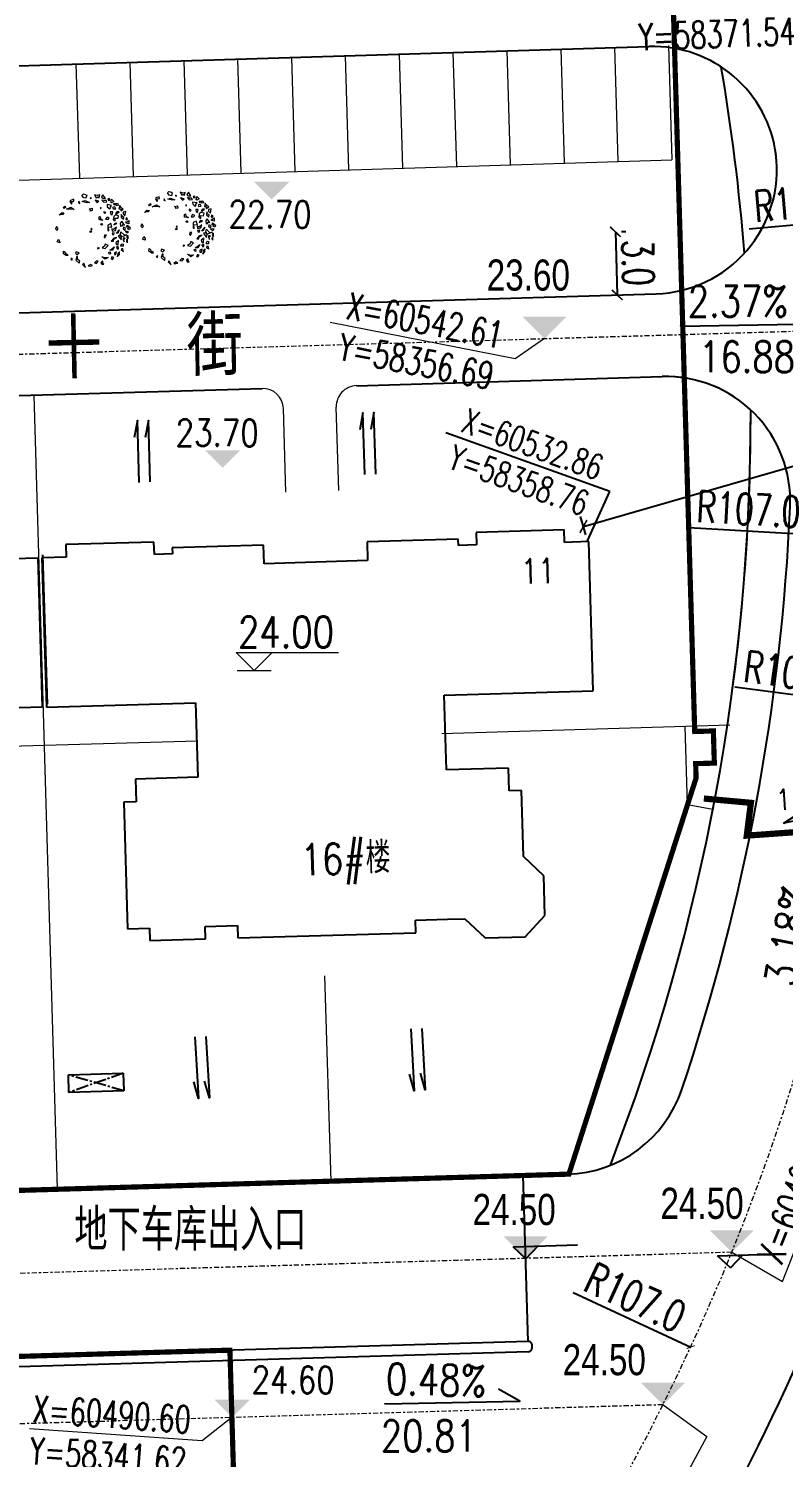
# Model space of a CAD drawing. Header units: inches. Extents: x 393 to 1582, y 246 to 1188.
# Drawn here: x 1295.8 to 1332.2, y 697.9 to 766.8 of the extents above; entities that cross this region are included whole.
import ezdxf

# ---------------------------------------------------------------- set-up
doc = ezdxf.new("R2010")
doc.units = ezdxf.units.IN
doc.header["$MEASUREMENT"] = 0
for name, pattern in [('CENTERX2', [4, 2.5, -0.5, 0.5, -0.5]), ('DASHED2', [0.375, 0.25, -0.125]), ('DOTE', [2.42, 2, -0.2, 0.02, -0.2])]:
    doc.linetypes.add(name, pattern=pattern)
for name, color, linetype in [('AXIS', 3, 'Continuous'), ('buildcoor', 7, 'Continuous'), ('chehu', 7, 'Continuous'), ('DIM', 4, 'Continuous'), ('drain', 4, 'Continuous'), ('ELEV', 1, 'Continuous'), ('FRAME', 7, 'Continuous'), ('PUB_TEXT', 7, 'Continuous'), ('ROAD-TEXT', 4, 'Continuous'), ('roadradiu', 3, 'Continuous'), ('rod', 1, 'Continuous'), ('外墙', 42, 'Continuous'), ('建筑层数', 7, 'Continuous'), ('车库边线', 4, 'DOTE')]:
    doc.layers.add(name, color=color, linetype=linetype)
for name, color, linetype, lineweight in [('buildelev', 2, 'Continuous', 20), ('FENCE', 100, 'Continuous', 18), ('parking', 30, 'Continuous', 18), ('ROAD', 1, 'Continuous', 25), ('ROAD-CENTER', 7, 'CENTERX2', 18), ('ROAD-ZB', 4, 'Continuous', 15), ('walk', 2, 'Continuous', 18), ('围墙', 75, 'FENCELINE1', 15), ('建筑型号', 2, 'Continuous', 18), ('树', 84, 'Continuous', 15)]:
    doc.layers.add(name, color=color, linetype=linetype, lineweight=lineweight)
doc.styles.add('-黑体', font='simhei.ttf', dxfattribs={"width": 0.8})
doc.styles.add('_HZTXT', font='txt.shx', dxfattribs={"width": 0.8, "bigfont": 'hztxt.shx'})
doc.styles.add('DIM_FONT', font='SIMPLEX.shx', dxfattribs={"width": 0.8})
doc.styles.add('FLS', font='', dxfattribs={"width": 0.8})
doc.styles.add('HZ', font='simplex.shx', dxfattribs={"width": 0.7, "bigfont": 'hztxt.shx'})
doc.styles.add('RO', font='romans.shx', dxfattribs={"width": 0.8})
doc.styles.get('FLS').set_extended_font_data('创艺繁隶书')
doc.linetypes.add('FENCELINE1', pattern='A,0.25,-0.1,[133,ltypeshp.shx,S=0.1,R=0,X=-0.1,Y=0],-0.1,1', length=1.45)
doc.dimstyles.new('NORMAL', dxfattribs={"dimtxt": 1.5, "dimasz": 0.3, "dimexe": 0.5, "dimexo": 0.3, "dimgap": 0.3, "dimtad": 1, "dimdec": 1, "dimzin": 1, "dimdsep": 46, "dimtxsty": 'HZ', "dimblk": 'ARCHTICK', "dimcen": 0, "dimclrt": 256, "dimadec": 0, "dimazin": 0, "dimtfac": 1, "dimtdec": 1, "dimtofl": 0, "dimtmove": 0, "dimatfit": 3, "dimldrblk": 'ARCHTICK', "dimfxl": 1, "dimtolj": 2, "dimtzin": 0, "dimarcsym": 0})

# ---------------------------------------------------------------- blocks, each defined once
blk = doc.blocks.new('pm10')
at = {"layer": 'ROAD-TEXT', "const_width": 0.3}
blk.add_lwpolyline([(58362.619, 60514.036), (58364.86, 60513.62), (58364.515, 60512.064), (58369.839, 60511.948), (58374.126, 60509.35), (58374.829, 60510.68), (58376.813, 60510.239)], dxfattribs=at)
at = {"layer": 'ROAD-TEXT', "ltscale": 0.3}
for points in [[(58368.425, 60512.744), (58366.351, 60512.496), (58367.078, 60512.882)], [(58371.306, 60512.208), (58372.97, 60510.947), (58372.537, 60511.648)]]:
    blk.add_lwpolyline(points, dxfattribs=at)
at = {"layer": 'ROAD-TEXT', "ltscale": 0.3, "style": 'DIM_FONT', "width": 0.8}
for rotation, p in [(358.1475, (58366.075, 60513.139)), (323.45295, (58371.356, 60512.621))]:
    blk.add_text('1.5%', height=1, rotation=rotation, dxfattribs=at).set_placement(p)
blk = doc.blocks.new('bg')
at = {"layer": 'buildelev'}
blk.add_line((403415.903, 597892.095), (403417.408, 597892.095), dxfattribs=at)
blk.add_lwpolyline([(403417.451, 597892.89), (403416.656, 597892.095), (403415.86, 597892.89), (403420.35, 597892.89)], dxfattribs=at)
blk = doc.blocks.new('psss')
at = {"layer": 'drain', "ltscale": 3}
for points in [[(-2.979, 0.527), (0.007, 0.531), (-0.808, 0.714)], [(-2.967, -0.004), (0, 0), (-0.815, 0.183)]]:
    blk.add_lwpolyline(points, dxfattribs=at)
blk = doc.blocks.new('_ARCHTICK')
at = {"color": 0, "linetype": 'ByBlock', "const_width": 0.15}
blk.add_lwpolyline([(-0.5, -0.5), (0.5, 0.5)], dxfattribs=at)
blk = doc.blocks.new('*D131')
at = {"layer": 'DEFPOINTS', "color": 0, "ltscale": 0.3, "transparency": 16777216}
for p in [(1230.658, 748.136), (1321.992, 692.395)]:
    blk.add_point(p, dxfattribs=at)
at = {"layer": 'roadradiu', "color": 0, "lineweight": -2, "ltscale": 0.3, "transparency": 16777216}
blk.add_line((1316.657, 695.651), (1321.992, 692.395), dxfattribs=at)
at = {"layer": 'roadradiu', "color": 0, "lineweight": -2, "ltscale": 0.3, "transparency": 16777216, "xscale": 0.3, "yscale": 0.3, "zscale": 0.3, "rotation": 328.6042524957106}
blk.add_blockref('_ARCHTICK', (1321.992, 692.395), dxfattribs=at)
at = {"layer": 'roadradiu', "ltscale": 0.3, "transparency": 16777216, "insert": (1319.615, 695.075), "char_height": 1.5, "attachment_point": 5, "rotation": 328.60425, "style": 'HZ'}
blk.add_mtext('\\A2;R107.0', dxfattribs=at)
blk = doc.blocks.new('*D132')
at = {"layer": 'DEFPOINTS', "color": 0, "ltscale": 0.3, "transparency": 16777216}
for p in [(1230.658, 748.136), (1327.764, 703.199)]:
    blk.add_point(p, dxfattribs=at)
at = {"layer": 'roadradiu', "color": 0, "lineweight": -2, "ltscale": 0.3, "transparency": 16777216}
blk.add_line((1322.092, 705.823), (1327.764, 703.199), dxfattribs=at)
at = {"layer": 'roadradiu', "color": 0, "lineweight": -2, "ltscale": 0.3, "transparency": 16777216, "xscale": 0.3, "yscale": 0.3, "zscale": 0.3, "rotation": 335.1669012532768}
blk.add_blockref('_ARCHTICK', (1327.764, 703.199), dxfattribs=at)
at = {"layer": 'roadradiu', "ltscale": 0.3, "transparency": 16777216, "insert": (1325.097, 705.59), "char_height": 1.5, "attachment_point": 5, "rotation": 335.1669, "style": 'HZ'}
blk.add_mtext('\\A2;R107.0', dxfattribs=at)
blk = doc.blocks.new('*D133')
at = {"layer": 'DEFPOINTS', "color": 0, "ltscale": 0.3, "transparency": 16777216}
for p in [(1230.658, 748.136), (1336.737, 734.125)]:
    blk.add_point(p, dxfattribs=at)
at = {"layer": 'roadradiu', "color": 0, "lineweight": -2, "ltscale": 0.3, "transparency": 16777216}
blk.add_line((1329.893, 735.029), (1336.737, 734.125), dxfattribs=at)
at = {"layer": 'roadradiu', "color": 0, "lineweight": -2, "ltscale": 0.3, "transparency": 16777216, "xscale": 0.3, "yscale": 0.3, "zscale": 0.3, "rotation": 352.4757453333669}
blk.add_blockref('_ARCHTICK', (1336.737, 734.125), dxfattribs=at)
at = {"layer": 'roadradiu', "ltscale": 0.3, "transparency": 16777216, "insert": (1332.831, 735.7), "char_height": 1.5, "attachment_point": 5, "rotation": 352.47575, "style": 'HZ'}
blk.add_mtext('\\A2;R107.0', dxfattribs=at)
blk = doc.blocks.new('*D134')
at = {"layer": 'DEFPOINTS', "color": 0, "ltscale": 0.3, "transparency": 16777216}
for p in [(1337.23, 757.702), (1230.658, 748.136)]:
    blk.add_point(p, dxfattribs=at)
at = {"layer": 'roadradiu', "color": 0, "lineweight": -2, "ltscale": 0.3, "transparency": 16777216}
blk.add_line((1330.592, 757.106), (1337.23, 757.702), dxfattribs=at)
at = {"layer": 'roadradiu', "color": 0, "lineweight": -2, "ltscale": 0.3, "transparency": 16777216, "xscale": 0.3, "yscale": 0.3, "zscale": 0.3, "rotation": 5.129008146556584}
blk.add_blockref('_ARCHTICK', (1337.23, 757.702), dxfattribs=at)
at = {"layer": 'roadradiu', "ltscale": 0.3, "transparency": 16777216, "insert": (1333.312, 758.404), "char_height": 1.5, "attachment_point": 5, "rotation": 5.12901, "style": 'HZ'}
blk.add_mtext('\\A2;R107.0', dxfattribs=at)
blk = doc.blocks.new('*D135')
at = {"layer": 'DEFPOINTS', "color": 0, "ltscale": 0.3, "transparency": 16777216}
for p in [(1335.248, 770.716), (1230.658, 748.136)]:
    blk.add_point(p, dxfattribs=at)
at = {"layer": 'roadradiu', "color": 0, "lineweight": -2, "ltscale": 0.3, "transparency": 16777216}
blk.add_line((1329.139, 769.397), (1335.248, 770.716), dxfattribs=at)
at = {"layer": 'roadradiu', "color": 0, "lineweight": -2, "ltscale": 0.3, "transparency": 16777216, "xscale": 0.3, "yscale": 0.3, "zscale": 0.3, "rotation": 12.18248705883237}
blk.add_blockref('_ARCHTICK', (1335.248, 770.716), dxfattribs=at)
at = {"layer": 'roadradiu', "ltscale": 0.3, "transparency": 16777216, "insert": (1331.679, 771.019), "char_height": 1.5, "attachment_point": 5, "rotation": 12.18249, "style": 'HZ'}
blk.add_mtext('\\A2;R107.0', dxfattribs=at)
blk = doc.blocks.new('*D136')
at = {"layer": 'DEFPOINTS', "color": 0, "ltscale": 0.3, "transparency": 16777216}
for p in [(1326.61, 792.326), (1270.591, 757.427)]:
    blk.add_point(p, dxfattribs=at)
at = {"layer": 'roadradiu', "color": 0, "lineweight": -2, "ltscale": 0.3, "transparency": 16777216}
blk.add_line((1321.984, 789.444), (1326.61, 792.326), dxfattribs=at)
at = {"layer": 'roadradiu', "color": 0, "lineweight": -2, "ltscale": 0.3, "transparency": 16777216, "xscale": 0.3, "yscale": 0.3, "zscale": 0.3, "rotation": 31.9219415809494}
blk.add_blockref('_ARCHTICK', (1326.61, 792.326), dxfattribs=at)
at = {"layer": 'roadradiu', "ltscale": 0.3, "transparency": 16777216, "insert": (1323.487, 791.617), "char_height": 1.5, "attachment_point": 5, "rotation": 31.92194, "style": 'HZ'}
blk.add_mtext('\\A2;R66.0', dxfattribs=at)
blk = doc.blocks.new('*D137')
at = {"layer": 'DEFPOINTS', "color": 0, "ltscale": 0.3, "transparency": 16777216}
for p in [(1309.42, 810.797), (1270.591, 757.427)]:
    blk.add_point(p, dxfattribs=at)
at = {"layer": 'roadradiu', "color": 0, "lineweight": -2, "ltscale": 0.3, "transparency": 16777216}
blk.add_line((1305.218, 805.022), (1309.42, 810.797), dxfattribs=at)
at = {"layer": 'roadradiu', "color": 0, "lineweight": -2, "ltscale": 0.3, "transparency": 16777216, "xscale": 0.3, "yscale": 0.3, "zscale": 0.3, "rotation": 53.9626112765383}
blk.add_blockref('_ARCHTICK', (1309.42, 810.797), dxfattribs=at)
at = {"layer": 'roadradiu', "ltscale": 0.3, "transparency": 16777216, "insert": (1305.796, 807.6), "char_height": 1.5, "attachment_point": 5, "rotation": 53.96261, "style": 'HZ'}
blk.add_mtext('\\A2;R66.0', dxfattribs=at)
blk = doc.blocks.new('GPPMTR01')
at = {"color": 0, "linetype": 'ByBlock'}
for points in [[(-0.354, 0.404), (-0.335, 0.371), (-0.312, 0.378), (-0.293, 0.408)], [(-0.298, 0.355), (-0.259, 0.362), (-0.24, 0.402), (-0.263, 0.4), (-0.275, 0.378)], [(-0.263, 0.454), (-0.27, 0.431), (-0.248, 0.431), (-0.243, 0.447)], [(-0.215, 0.443), (-0.218, 0.456), (-0.242, 0.475), (-0.199, 0.486), (-0.199, 0.449)], [(-0.166, 0.433), (-0.207, 0.386), (-0.18, 0.371), (-0.137, 0.387), (-0.147, 0.409), (-0.165, 0.407)], [(-0.173, 0.469), (-0.151, 0.518), (-0.12, 0.516), (-0.128, 0.487), (-0.144, 0.498), (-0.151, 0.48), (-0.145, 0.47)], [(-0.127, 0.461), (-0.133, 0.429), (-0.111, 0.428), (-0.096, 0.459)], [(-0.106, 0.53), (-0.073, 0.496), (-0.058, 0.515), (-0.035, 0.504), (-0.038, 0.545), (-0.064, 0.53)], [(-0.079, 0.401), (-0.097, 0.371), (-0.064, 0.359), (-0.049, 0.371)], [(-0.038, 0.477), (-0.055, 0.454), (-0.043, 0.424), (-0.032, 0.439)], [(0.007, 0.443), (-0.026, 0.412), (-0.02, 0.382), (0.016, 0.352), (0.045, 0.367), (0.01, 0.386), (0.034, 0.42)], [(0.005, 0.559), (-0.005, 0.523), (0.016, 0.511), (0.051, 0.519)], [(0.01, 0.485), (0.042, 0.462), (0.084, 0.477), (0.066, 0.492), (0.042, 0.485)], [(0.105, 0.53), (0.084, 0.519), (0.099, 0.504), (0.114, 0.511)], [(0.158, 0.447), (0.096, 0.443), (0.105, 0.412), (0.146, 0.393), (0.155, 0.416), (0.14, 0.428)], [(0.131, 0.488), (0.137, 0.5), (0.134, 0.53), (0.173, 0.507), (0.146, 0.481)], [(0.179, 0.477), (0.229, 0.496), (0.25, 0.473), (0.223, 0.458), (0.22, 0.477), (0.202, 0.469), (0.199, 0.458)], [(0.205, 0.439), (0.179, 0.42), (0.194, 0.405), (0.226, 0.416)], [(0.214, 0.359), (0.274, 0.374), (0.291, 0.409), (0.282, 0.336), (0.247, 0.333)], [(0.268, 0.45), (0.253, 0.435), (0.241, 0.409), (0.274, 0.428)], [(0.315, 0.416), (0.306, 0.401), (0.318, 0.39), (0.348, 0.393)], [(-0.482, 0.196), (-0.461, 0.207), (-0.432, 0.177), (-0.452, 0.154), (-0.494, 0.15), (-0.5, 0.177)], [(-0.412, 0.305), (-0.364, 0.304), (-0.367, 0.328), (-0.343, 0.337), (-0.374, 0.364), (-0.382, 0.335)], [(-0.393, 0.241), (-0.408, 0.23), (-0.396, 0.226)], [(-0.304, 0.31), (-0.343, 0.272), (-0.298, 0.279)], [(-0.215, 0.295), (-0.215, 0.276), (-0.206, 0.283)], [(-0.123, 0.314), (-0.144, 0.295), (-0.135, 0.287), (-0.115, 0.295)], [(-0.064, 0.207), (-0.085, 0.184), (-0.115, 0.203), (-0.115, 0.219), (-0.085, 0.207), (-0.052, 0.226)], [(-0.032, 0.317), (-0.058, 0.295), (-0.043, 0.264), (-0.023, 0.291)], [(0.045, 0.295), (0.042, 0.249), (0.105, 0.211), (0.119, 0.219), (0.069, 0.245), (0.096, 0.283)], [(0.084, 0.371), (0.072, 0.344), (0.081, 0.321), (0.084, 0.344)], [(0.128, 0.336), (0.137, 0.287), (0.114, 0.272), (0.146, 0.26), (0.158, 0.302)], [(0.179, 0.272), (0.167, 0.245), (0.185, 0.238), (0.199, 0.253)], [(0.199, 0.291), (0.179, 0.352), (0.211, 0.31)], [(0.25, 0.325), (0.241, 0.298), (0.312, 0.302), (0.282, 0.329)], [(0.253, 0.268), (0.241, 0.226), (0.259, 0.177), (0.274, 0.203), (0.253, 0.219)], [(0.303, 0.268), (0.309, 0.219), (0.336, 0.215), (0.351, 0.234)], [(0.321, 0.363), (0.306, 0.34), (0.327, 0.325), (0.356, 0.325), (0.327, 0.336)], [(0.351, 0.382), (0.348, 0.371), (0.368, 0.355), (0.392, 0.359)], [(0.386, 0.257), (0.368, 0.272), (0.365, 0.287), (0.377, 0.298), (0.401, 0.283)], [(0.401, 0.207), (0.383, 0.219), (0.365, 0.211), (0.368, 0.196), (0.392, 0.192)], [(0.431, 0.26), (0.419, 0.245), (0.436, 0.23), (0.466, 0.249)], [(0.442, 0.203), (0.451, 0.169), (0.487, 0.139), (0.472, 0.181)], [(-0.482, 0.014), (-0.506, 0.025), (-0.514, -0.024), (-0.506, -0.036), (-0.464, -0.036), (-0.47, -0.024), (-0.494, -0.017)], [(-0.446, 0.071), (-0.432, 0.055), (-0.414, 0.067)], [(-0.417, 0.109), (-0.411, 0.15), (-0.357, 0.188), (-0.369, 0.162)], [(-0.283, 0.139), (-0.269, 0.181), (-0.239, 0.166), (-0.248, 0.139), (-0.263, 0.15)], [(-0.02, 0.033), (-0.035, 0.025), (-0.026, 0.017), (-0.014, 0.021)], [(-0.02, 0.188), (-0.008, 0.192), (0.001, 0.177), (-0.02, 0.169)], [(0.152, 0.162), (0.137, 0.139), (0.158, 0.12), (0.176, 0.128), (0.161, 0.143)], [(0.25, 0.086), (0.271, 0.063), (0.274, 0.021), (0.303, 0.052), (0.285, 0.109)], [(0.348, 0.173), (0.377, 0.128), (0.356, 0.097), (0.354, 0.128)], [(0.401, 0.078), (0.398, 0.063), (0.374, 0.067), (0.377, 0.09)], [(0.428, 0.025), (0.431, -0.021), (0.377, -0.043), (0.41, -0.013)], [(0.422, 0.166), (0.419, 0.135), (0.439, 0.12), (0.451, 0.139)], [(0.451, 0.074), (0.469, 0.052), (0.484, 0.063), (0.472, 0.093)], [(-0.467, -0.131), (-0.464, -0.157), (-0.482, -0.154), (-0.485, -0.127)], [(-0.437, -0.131), (-0.429, -0.066), (-0.381, -0.04), (-0.408, -0.078)], [(-0.42, -0.26), (-0.432, -0.218), (-0.411, -0.188), (-0.402, -0.214), (-0.411, -0.229)], [(0.256, -0.013), (0.241, -0.028), (0.253, -0.04)], [(0.407, -0.119), (0.389, -0.138), (0.398, -0.176), (0.419, -0.154)], [(0.436, -0.066), (0.442, -0.097), (0.466, -0.097), (0.481, -0.074), (0.46, -0.078)], [(-0.266, -0.366), (-0.304, -0.374), (-0.283, -0.4), (-0.251, -0.393)], [(0.17, -0.286), (0.137, -0.317), (0.149, -0.336), (0.176, -0.321)], [(0.205, -0.332), (0.199, -0.343), (0.235, -0.378), (0.294, -0.359), (0.274, -0.34), (0.235, -0.351)], [(0.327, -0.305), (0.333, -0.328), (0.389, -0.313)], [(0.416, -0.218), (0.389, -0.233), (0.392, -0.271), (0.407, -0.248)], [(-0.115, -0.473), (-0.138, -0.438), (-0.106, -0.438), (-0.085, -0.446)], [(0.072, -0.48), (0.042, -0.461), (0.06, -0.45), (0.066, -0.454), (0.096, -0.454), (0.096, -0.438), (0.125, -0.442), (0.114, -0.461)], [(0.188, -0.431), (0.211, -0.423), (0.188, -0.408)]]:
    blk.add_lwpolyline(points, close=True, dxfattribs=at)
blk.add_circle((0, 0), 0.01, dxfattribs=at)
blk = doc.blocks.new('*D101')
at = {"layer": 'DEFPOINTS', "color": 0, "ltscale": 0.3, "transparency": 16777216}
for p in [(1230.658, 748.136), (1337.491, 742.157)]:
    blk.add_point(p, dxfattribs=at)
at = {"layer": 'roadradiu', "color": 0, "lineweight": -2, "ltscale": 0.3, "transparency": 16777216}
blk.add_line((1327.681, 742.706), (1337.491, 742.157), dxfattribs=at)
at = {"layer": 'roadradiu', "color": 0, "lineweight": -2, "ltscale": 0.3, "transparency": 16777216, "xscale": 0.3, "yscale": 0.3, "zscale": 0.3, "rotation": 356.7965043418631}
blk.add_blockref('_ARCHTICK', (1337.491, 742.157), dxfattribs=at)
at = {"layer": 'roadradiu', "ltscale": 0.3, "transparency": 16777216, "insert": (1330.56, 743.596), "char_height": 1.5, "attachment_point": 5, "rotation": 356.7965, "style": 'HZ'}
blk.add_mtext('\\A2;R107.0', dxfattribs=at)
blk = doc.blocks.new('*D485')
at = {"layer": 'DEFPOINTS', "color": 0, "ltscale": 0.3, "transparency": 16777216}
for p in [(1351.004, 750.954), (1351.201, 750.269), (1322.783, 742.077)]:
    blk.add_point(p, dxfattribs=at)
at = {"layer": 'DIM', "color": 0, "lineweight": -2, "ltscale": 0.3, "transparency": 16777216}
for p, q in [((1322.586, 742.762), (1351.004, 750.954)), ((1351.118, 750.558), (1350.866, 751.434)), ((1322.7, 742.365), (1322.448, 743.242))]:
    blk.add_line(p, q, dxfattribs=at)
at = {"layer": 'DIM', "color": 0, "lineweight": -2, "ltscale": 0.3, "transparency": 16777216, "xscale": 0.5, "yscale": 0.5, "zscale": 0.5}
for p, rotation in [((1351.004, 750.954), 16.08136044582039), ((1322.586, 742.762), 196.0813604458204)]:
    blk.add_blockref('_ARCHTICK', p, dxfattribs=dict(at, rotation=rotation))
at = {"layer": 'DIM', "ltscale": 0.3, "transparency": 16777216, "insert": (1342.958, 749.727), "char_height": 1.5, "attachment_point": 5, "rotation": 16.08136, "style": 'HZ'}
blk.add_mtext('\\A2;29.6', dxfattribs=at)
blk = doc.blocks.new('*D366')
at = {"layer": 'DEFPOINTS', "color": 0, "ltscale": 0.3, "transparency": 16777216}
for p in [(1186.267, 889.56), (1351.243, 417.562)]:
    blk.add_point(p, dxfattribs=at)
at = {"layer": 'roadradiu', "color": 0, "lineweight": -2, "ltscale": 0.3, "transparency": 16777216}
blk.add_line((1189.23, 881.081), (1186.267, 889.56), dxfattribs=at)
at = {"layer": 'roadradiu', "color": 0, "lineweight": -2, "ltscale": 0.3, "transparency": 16777216, "xscale": 0.5, "yscale": 0.5, "zscale": 0.5, "rotation": 109.2659378040136}
blk.add_blockref('_ARCHTICK', (1186.267, 889.56), dxfattribs=at)
at = {"layer": 'roadradiu', "ltscale": 0.3, "transparency": 16777216, "insert": (1189.256, 884.189), "char_height": 1.5, "attachment_point": 5, "rotation": 289.26594, "style": 'HZ'}
blk.add_mtext('\\A2;R500.0', dxfattribs=at)
blk = doc.blocks.new('*D428')
at = {"layer": 'DEFPOINTS', "color": 0, "ltscale": 0.3, "transparency": 16777216}
for p in [(1324.128, 756.968), (1324.218, 753.924), (1324.218, 753.924)]:
    blk.add_point(p, dxfattribs=at)
at = {"layer": 'DIM', "color": 0, "lineweight": -2, "ltscale": 0.3, "transparency": 16777216}
for p, q in [((1324.128, 756.968), (1324.218, 753.924)), ((1324.428, 756.977), (1324.628, 756.983)), ((1324.518, 753.933), (1324.718, 753.939))]:
    blk.add_line(p, q, dxfattribs=at)
at = {"layer": 'DIM', "color": 0, "lineweight": -2, "ltscale": 0.3, "transparency": 16777216, "xscale": 0.5, "yscale": 0.5, "zscale": 0.5}
for p, rotation in [((1324.128, 756.968), 91.69491554539265), ((1324.218, 753.924), 271.6949155453926)]:
    blk.add_blockref('_ARCHTICK', p, dxfattribs=dict(at, rotation=rotation))
at = {"layer": 'DIM', "ltscale": 0.3, "transparency": 16777216, "insert": (1325.223, 755.477), "char_height": 1.5, "attachment_point": 5, "rotation": 271.69492, "style": 'HZ'}
blk.add_mtext('\\A2;3.0', dxfattribs=at)

msp = doc.modelspace()

# ---------------------------------------------------------------- linework, layer by layer
at = {"layer": 'AXIS', "color": 0}
for p, q in [((1319.196, 708.04), (1322.309, 708.132)), ((1319.814, 707.458), (1319.196, 708.04)), ((1319.814, 707.458), (1320.396, 708.076)), ((1329.064, 707.599), (1331.545, 707.673)), ((1329.682, 707.017), (1329.064, 707.599)), ((1329.682, 707.017), (1330.264, 707.635))]:
    msp.add_line(p, q, dxfattribs=at)
at = {"layer": 'buildcoor', "color": 0, "ltscale": 0.3}
for points in [[(1323.855, 744.448), (1315.944, 747.273)], [(1322.783, 742.077), (1323.855, 744.448)]]:
    msp.add_lwpolyline(points, dxfattribs=at)
at = {"layer": 'chehu', "color": 0, "ltscale": 100}
for p, q in [((1321.827, 711.535), (1281.905, 710.354)), ((1319.922, 703.475), (1319.685, 711.472))]:
    msp.add_line(p, q, dxfattribs=at)
msp.add_lwpolyline([(1320.117, 703.181), (1320.114, 703.281, 0.414214), (1319.908, 703.475), (1282.139, 702.357)], format="xyb", dxfattribs=at)
msp.add_arc((1319.917, 703.175), 0.2, 271.69487, 1.69478, dxfattribs=at)
at = {"layer": 'ELEV', "color": 0}
for points in [[(1306.698, 759.378), (1308.395, 759.378), (1307.547, 758.529)], [(1319.648, 752.88), (1321.769, 752.88), (1320.708, 751.82)], [(1304.327, 746.438), (1306.024, 746.438), (1305.175, 745.589)], [(1318.737, 708.534), (1320.858, 708.534), (1319.798, 707.473)], [(1328.69, 708.828), (1330.811, 708.828), (1329.751, 707.768)], [(1325.367, 701.477), (1327.488, 701.477), (1326.428, 700.416)], [(1304.792, 700.663), (1306.489, 700.663), (1305.64, 699.814)]]:
    msp.add_solid(points, dxfattribs=at)
at = {"layer": 'FENCE', "color": 0, "ltscale": 0.3}
msp.add_line((1327.615, 729.363), (1328.835, 729.127), dxfattribs=at)
at = {"layer": 'parking', "color": 0}
for p, q in [((1308.498, 765.379), (1308.661, 759.882)), ((1311.097, 765.456), (1311.259, 759.958)), ((1313.696, 765.533), (1313.858, 760.035)), ((1316.294, 765.61), (1316.457, 760.112)), ((1318.893, 765.712), (1319.055, 760.214)), ((1321.491, 765.789), (1321.654, 760.291)), ((1324.09, 765.866), (1324.253, 760.368)), ((1326.689, 765.943), (1326.852, 760.445)), ((1298.102, 765.072), (1298.265, 759.574)), ((1300.701, 765.148), (1300.864, 759.651)), ((1303.3, 765.225), (1303.463, 759.728)), ((1305.899, 765.302), (1306.062, 759.805)), ((1199.513, 756.511), (1326.852, 760.432))]:
    msp.add_line(p, q, dxfattribs=at)
at = {"layer": 'ROAD', "color": 0}
for centre, radius, start, end in [((1230.658, 748.136), 100, 4.47006, 9.65661), ((1230.658, 748.136), 100, 338.7949, 0.13995), ((1230.658, 748.136), 112, 325.12521, 349.96556), ((1230.658, 748.136), 114, 325.12521, 349.96556), ((1321.649, 717.532), 6, 271.69478, 341.41031)]:
    msp.add_arc(centre, radius, start, end, dxfattribs=at)
at = {"layer": 'ROAD-CENTER', "color": 5, "ltscale": 0.1}
for p, q in [((1145.762, 746.643), (1337.576, 752.319)), ((1329.751, 707.768), (1272.583, 706.076)), ((1326.428, 700.416), (1204.589, 696.811))]:
    msp.add_line(p, q, dxfattribs=at)
msp.add_arc((1230.658, 748.136), 107, 325.12521, 13.09782, dxfattribs=at)
at = {"layer": 'ROAD-TEXT', "color": 0}
for points in [[(1327.277, 752.411), (1327.277, 752.411), (1333.796, 752.538), (1332.767, 753.116)], [(1313.006, 700.456), (1313.006, 700.456), (1319.525, 700.596), (1318.495, 701.172)]]:
    msp.add_lwpolyline(points, dxfattribs=at)
at = {"layer": 'ROAD-ZB', "color": 0, "ltscale": 0.3}
for points in [[(1319.295, 750.843), (1310.365, 752.59)], [(1320.708, 751.82), (1319.295, 750.843)], [(1332.197, 706.361), (1335.525, 714.83)], [(1329.751, 707.768), (1332.197, 706.361)], [(1326.428, 700.416), (1328.541, 698.881)], [(1304.193, 698.674), (1295.862, 699.261)], [(1305.64, 699.814), (1304.193, 698.674)], [(1328.541, 698.881), (1323.558, 689.639)]]:
    msp.add_lwpolyline(points, dxfattribs=at)
at = {"layer": 'rod', "color": 0, "ltscale": 0.3}
for p, q in [((1177.712, 761.342), (1325.749, 765.901)), ((1155.443, 748.93), (1326.102, 753.98)), ((1311.633, 749.55), (1326.391, 749.987)), ((1285.044, 748.764), (1307.085, 749.416)), ((1319.923, 702.975), (1204.547, 699.561))]:
    msp.add_line(p, q, dxfattribs=at)
for centre, radius, start, end in [((1325.934, 759.904), 6, 7.0412, 91.76385), ((1325.925, 759.978), 6, 271.69492, 7.08547), ((1326.568, 743.99), 6, 357.52454, 91.69492), ((1230.658, 748.136), 102, 341.41031, 357.52454)]:
    msp.add_arc(centre, radius, start, end, dxfattribs=at)
at = {"layer": 'walk', "color": 0, "ltscale": 0.3}
for p, q in [((1308.233, 744.418), (1308.114, 748.446)), ((1310.782, 744.493), (1310.663, 748.521))]:
    msp.add_line(p, q, dxfattribs=at)
for centre, start, end in [((1311.662, 748.551), 91.69492, 181.69492), ((1307.114, 748.416), 1.69492, 91.69492)]:
    msp.add_arc(centre, 1, start, end, dxfattribs=at)
at = {"layer": '围墙', "color": 0, "ltscale": 0.2}
for p, q in [((1311.633, 749.55), (1326.391, 749.987)), ((1285.044, 748.764), (1307.085, 749.416)), ((1296.065, 749.09), (1297.198, 710.806)), ((1329.649, 733.177), (1315.755, 732.766)), ((1327.615, 729.363), (1327.504, 733.114)), ((1303.961, 732.417), (1289.167, 731.979)), ((1310.409, 711.197), (1310.117, 721.093))]:
    msp.add_line(p, q, dxfattribs=at)
msp.add_lwpolyline([(1326.391, 749.987, -0.197369), (1330.658, 748.38, -0.038176), (1329.532, 733.174, 3.451032)], format="xyb", dxfattribs=at)
at = {"layer": '外墙', "color": 2, "ltscale": 0.1}
for p, q in [((1301.866, 742.011), (1297.618, 741.885)), ((1301.884, 741.411), (1301.866, 742.011)), ((1316.544, 742.145), (1312.146, 742.015)), ((1312.146, 742.015), (1312.172, 741.115)), ((1316.553, 741.845), (1316.544, 742.145)), ((1321.658, 742.596), (1317.41, 742.471)), ((1317.41, 742.471), (1317.427, 741.871)), ((1321.676, 741.996), (1321.658, 742.596)), ((1322.85, 742.031), (1321.676, 741.996)), ((1323.063, 734.834), (1322.85, 742.031)), ((1295.087, 741.21), (1296.262, 741.244)), ((1296.262, 741.244), (1296.475, 734.048)), ((1297.636, 741.285), (1296.462, 741.25)), ((1296.462, 741.25), (1296.675, 734.054)), ((1297.618, 741.885), (1297.636, 741.285)), ((1302.759, 741.437), (1301.884, 741.411)), ((1307.148, 741.867), (1302.75, 741.737)), ((1302.75, 741.737), (1302.759, 741.437)), ((1307.175, 740.967), (1307.148, 741.867)), ((1317.427, 741.871), (1316.553, 741.845)), ((1312.172, 741.115), (1307.175, 740.967)), ((1315.866, 734.621), (1323.063, 734.834)), ((1315.973, 731.023), (1315.866, 734.621)), ((1296.475, 734.048), (1289.278, 733.835)), ((1296.675, 734.054), (1303.871, 734.266)), ((1303.871, 734.266), (1303.978, 730.668)), ((1318.971, 731.112), (1315.973, 731.023)), ((1319.004, 730.012), (1318.971, 731.112)), ((1303.978, 730.668), (1300.979, 730.579)), ((1300.979, 730.579), (1301.012, 729.48)), ((1319.604, 730.03), (1319.004, 730.012)), ((1319.698, 726.843), (1319.604, 730.03)), ((1301.012, 729.48), (1300.412, 729.462)), ((1300.412, 729.462), (1300.592, 723.365)), ((1320.676, 725.922), (1319.698, 726.843)), ((1320.732, 723.999), (1320.676, 725.922)), ((1319.774, 722.982), (1320.732, 723.999)), ((1300.592, 723.365), (1301.642, 723.396)), ((1301.642, 723.396), (1301.66, 722.796)), ((1304.341, 723.476), (1305.89, 723.521)), ((1304.359, 722.876), (1304.341, 723.476)), ((1305.89, 723.521), (1305.908, 722.922)), ((1314.486, 723.776), (1316.036, 723.822)), ((1314.504, 723.176), (1314.486, 723.776)), ((1316.036, 723.822), (1316.873, 723.846)), ((1316.873, 723.846), (1317.851, 722.925)), ((1301.66, 722.796), (1304.359, 722.876)), ((1305.908, 722.922), (1314.504, 723.176)), ((1317.851, 722.925), (1319.774, 722.982))]:
    msp.add_line(p, q, dxfattribs=at)
at = {"layer": '外墙'}
msp.add_line((1296.492, 741.399), (1296.705, 734.202), dxfattribs=at)
at = {"layer": '车库边线', "color": 0, "linetype": 'DASHED2', "const_width": 0.25}
msp.add_lwpolyline([(1236.551, 626.976), (1236.55, 626.976), (1236.373, 632.974), (1281.713, 634.315), (1283.603, 637.949), (1284.489, 637.491), (1285.202, 638.866), (1284.318, 639.324), (1306.172, 681.347), (1305.53, 703.05), (1305.53, 703.05), (1282.14, 702.358), (1281.904, 710.354), (1321.886, 711.537), (1328.024, 730.635), (1328.004, 731.327), (1328.904, 731.353), (1328.858, 732.903), (1327.958, 732.876), (1326.788, 772.419)], dxfattribs=at)
at = {"layer": '车库边线', "color": 0, "ltscale": 100}
msp.add_lwpolyline([(1297.734, 716.325), (1300.383, 716.403), (1300.408, 715.554), (1297.759, 715.475)], close=True, dxfattribs=at)
at = {"layer": '车库边线', "color": 0, "ltscale": 0.3}
for points in [[(1300.408, 715.554), (1297.734, 716.325)], [(1300.383, 716.403), (1297.759, 715.475)]]:
    msp.add_lwpolyline(points, dxfattribs=at)

# ---------------------------------------------------------------- block references
at = {"layer": 'buildcoor', "color": 0, "rotation": 5.312211721992417}
msp.add_blockref('pm10', (-51180.993, -64927.858), dxfattribs=at)
at = {"layer": 'buildelev', "color": 0, "linetype": 'Continuous', "xscale": 1.099999999998545, "yscale": 1.099999999998545, "zscale": 1.1}
msp.add_blockref('bg', (-442451.621, -656945.492), dxfattribs=at)
at = {"layer": 'ROAD', "color": 0, "rotation": 91.62464345549249}
for p in [(1312.482, 748.256), (1301.595, 747.874)]:
    msp.add_blockref('psss', p, dxfattribs=at)
at = {"layer": 'ROAD', "color": 0, "xscale": -1, "rotation": 93.3095437502972}
for p in [(1314.954, 715.597), (1304.541, 715.216)]:
    msp.add_blockref('psss', p, dxfattribs=at)
at = {"layer": '树', "xscale": 3.485684247348809, "yscale": 3.485684247345489, "zscale": 3.485684247348809, "rotation": 300.5404110417522}
for p in [(1298.816, 756.977), (1302.938, 757.098)]:
    msp.add_blockref('GPPMTR01', p, dxfattribs=at)

# ---------------------------------------------------------------- texts
at = {"layer": 'buildcoor', "color": 0, "ltscale": 0.3, "style": 'HZ', "width": 0.7}
for s, p in [('X=60532.86', (1316.61, 747.354)), ('Y=58358.76', (1315.985, 745.602))]:
    msp.add_text(s, height=1.2, rotation=340.35, dxfattribs=at).set_placement(p)
at = {"layer": 'buildelev', "color": 0, "style": 'RO', "width": 0.8}
msp.add_text('24.00', height=1.5, dxfattribs=at).set_placement((1305.922, 736.921))
at = {"layer": 'ELEV', "color": 0, "style": 'DIM_FONT', "width": 0.8}
for s, p in [('22.70', (1305.456, 757.173)), ('23.70', (1302.906, 746.64)), ('24.60', (1306.572, 700.975))]:
    msp.add_text(s, height=1.3, rotation=359.67116, dxfattribs=at).set_placement(p)
at = {"layer": 'ELEV', "color": 0, "style": 'FLS', "width": 0.8}
for s, p in [('23.60', (1317.921, 754.133)), ('24.50', (1317.238, 709.083)), ('24.50', (1326.303, 709.38)), ('24.50', (1321.586, 701.843))]:
    msp.add_text(s, height=1.5, dxfattribs=at).set_placement(p)
at = {"layer": 'FRAME', "color": 0, "style": '_HZTXT', "width": 0.8}
msp.add_text('地下车库出入口', height=2, dxfattribs=at).set_placement((1298.027, 707.849))
at = {"layer": 'PUB_TEXT', "color": 0, "style": '-黑体', "width": 0.8}
msp.add_text('十   街', height=2.5, rotation=1.23375, dxfattribs=at).set_placement((1296.661, 750.143))
at = {"layer": 'ROAD-TEXT', "color": 0, "style": 'DIM_FONT', "width": 0.8}
for s, p in [('2.37%', (1327.622, 752.867)), ('16.88', (1328.169, 750.194)), ('20.81', (1312.814, 698.171))]:
    msp.add_text(s, height=1.5, dxfattribs=at).set_placement(p)
for s, rotation, p in [('3.18%', 79.2646, (1332.782, 720.509)), ('0.48%', 358.67307, (1313.046, 700.925))]:
    msp.add_text(s, height=1.5, rotation=rotation, dxfattribs=at).set_placement(p)
at = {"layer": 'ROAD-ZB', "color": 0, "ltscale": 0.3, "style": 'HZ', "width": 0.7}
for s, rotation, p in [('Y=58371.54', 2.12, (1325.273, 765.71)), ('X=60542.61', 348.93, (1311.065, 752.784)), ('Y=58356.69', 348.93, (1310.678, 750.807)), ('X=60498.56', 68.55, (1332.132, 707.084)), ('X=60490.60', 355.97, (1295.975, 699.579)), ('Y=58341.62', 355.97, (1295.834, 697.569))]:
    msp.add_text(s, height=1.3, rotation=rotation, dxfattribs=at).set_placement(p)
at = {"layer": '建筑型号', "color": 0, "style": '_HZTXT', "width": 0.8}
msp.add_text('16#楼', height=1.5, rotation=1.69492, dxfattribs=at).set_placement((1308.965, 725.934))
at = {"layer": '建筑层数', "color": 0, "style": 'DIM_FONT', "width": 0.8}
msp.add_text('11', height=1.2, rotation=1.69492, dxfattribs=at).set_placement((1319.597, 739.994))

# ---------------------------------------------------------------- dimensions: what is measured, and where the dimension line sits
at = {"layer": 'DIM', "color": 0, "ltscale": 0.3}
dim = msp.add_aligned_dim(p1=(1324.128, 756.968), p2=(1324.218, 753.924), distance=0, dimstyle='NORMAL', override={"dimasz": 0.5, "dimzin": 0}, dxfattribs=at)
dim.commit()
dim.dimension.update_dxf_attribs({"geometry": '*D428', "text_midpoint": (1325.223, 755.477)})
dim = msp.add_linear_dim(base=(1351.004, 750.954), p1=(1322.783, 742.077), p2=(1351.201, 750.269), angle=16.08136, dimstyle='NORMAL', override={"dimasz": 0.5, "dimzin": 0}, dxfattribs=at)
dim.commit()
dim.dimension.update_dxf_attribs({"geometry": '*D485', "text_midpoint": (1343.249, 748.718), "dimtype": 161})
at = {"layer": 'roadradiu', "color": 0, "ltscale": 0.3}
for center, mpoint, override, picture, middle in [((1351.243, 417.562), (1186.267, 889.56), {"dimasz": 0.5, "dimzin": 0}, '*D366', (1188.265, 883.843)), ((1270.591, 757.427), (1309.42, 810.797), {"dimzin": 0}, '*D137', (1306.645, 806.983)), ((1270.591, 757.427), (1326.61, 792.326), {"dimzin": 0}, '*D136', (1324.043, 790.726)), ((1230.658, 748.136), (1335.248, 770.716), {"dimzin": 0}, '*D135', (1331.9, 769.993)), ((1230.658, 748.136), (1337.23, 757.702), {"dimzin": 0}, '*D134', (1333.406, 757.358)), ((1230.658, 748.136), (1321.992, 692.395), {"dimzin": 0}, '*D131', (1319.068, 694.179)), ((1230.658, 748.136), (1327.764, 703.199), {"dimzin": 0}, '*D132', (1324.656, 704.637)), ((1230.658, 748.136), (1336.737, 734.125), {"dimzin": 0}, '*D133', (1332.694, 734.659)), ((1230.658, 748.136), (1337.491, 742.157), {"dimzin": 0}, '*D101', (1330.502, 742.548))]:
    dim = msp.add_radius_dim(center=center, mpoint=mpoint, dimstyle='NORMAL', override=override, dxfattribs=at)
    dim.commit()
    dim.dimension.update_dxf_attribs({"geometry": picture, "text_midpoint": middle, "dimtype": 164})

doc.saveas('drawing.dxf')
